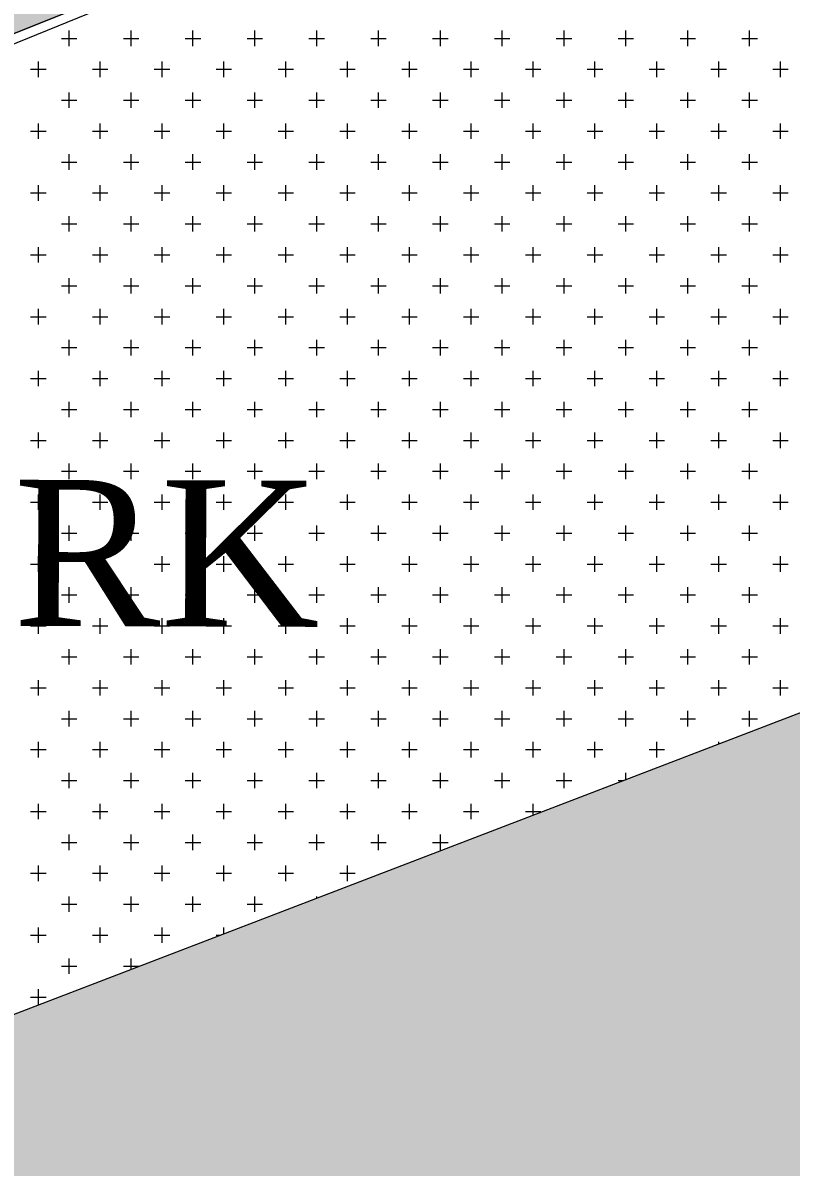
# Model space of a CAD drawing. Header units: metres. Extents: x 476631 to 477421, y 4483749 to 4484052.
# Drawn here: x 477227.11 to 477242.88, y 4483901.05 to 4483924.55 of the extents above; entities that cross this region are included whole.
import ezdxf

# ---------------------------------------------------------------- set-up
doc = ezdxf.new("R2010")
doc.units = ezdxf.units.M
for name, color, linetype, lineweight in [('PL_PARK', 97, 'Continuous', 0), ('serbest', 10, 'Continuous', 0), ('SM_SEMBOL', 18, 'Continuous', 0), ('TK_PARSEL', 1, 'Continuous', 0)]:
    doc.layers.add(name, color=color, linetype=linetype, lineweight=lineweight)
doc.styles.get("Standard").update_dxf_attribs({"font": 'TimesNewRoman.ttf'})

msp = doc.modelspace()

# ---------------------------------------------------------------- hatches: boundary and pattern name
at = {"layer": 'serbest'}
h = msp.add_hatch(color=4, dxfattribs=at)
h.dxf.hatch_style = 1
h.paths.add_polyline_path([(477233.732, 4483927.066), (477233.745, 4483927.125), (477236.6, 4483940.216), (477203.77, 4483934.526), (477178.031, 4483905.45), (477184.289, 4483895.215), (477205.274, 4483915.618)])
at = {"layer": 'serbest', "true_color": 0x636466}
h = msp.add_hatch(color=251, dxfattribs=at)
h.dxf.hatch_style = 1
h.paths.add_polyline_path([(477256.761, 4483902.936), (477254.463, 4483908.153), (477244.421, 4483910.901), (477218.091, 4483900.801), (477221.672, 4483891.465), (477239.114, 4483898.155), (477242.941, 4483898.49)])

# ---------------------------------------------------------------- linework, layer by layer
at = {"layer": 'PL_PARK', "color": 3}
for p, q in [((477205.274, 4483915.619), (477233.733, 4483927.067)), ((477244.421, 4483910.901), (477224.256, 4483903.167))]:
    msp.add_line(p, q, dxfattribs=at)
at = {"layer": 'PL_PARK', "color": 3, "linetype": 'Continuous'}
for p, q in [((477227.9, 4483924.23), (477228.217, 4483924.23)), ((477228.059, 4483924.071), (477228.059, 4483924.389)), ((477229.17, 4483924.23), (477229.487, 4483924.23)), ((477229.329, 4483924.071), (477229.329, 4483924.389)), ((477230.44, 4483924.23), (477230.757, 4483924.23)), ((477230.599, 4483924.071), (477230.599, 4483924.389)), ((477231.71, 4483924.23), (477232.027, 4483924.23)), ((477231.869, 4483924.071), (477231.869, 4483924.389)), ((477232.98, 4483924.23), (477233.297, 4483924.23)), ((477233.139, 4483924.071), (477233.139, 4483924.389)), ((477234.25, 4483924.23), (477234.567, 4483924.23)), ((477234.409, 4483924.071), (477234.409, 4483924.389)), ((477235.52, 4483924.23), (477235.837, 4483924.23)), ((477235.679, 4483924.071), (477235.679, 4483924.389)), ((477236.79, 4483924.23), (477237.107, 4483924.23)), ((477236.949, 4483924.071), (477236.949, 4483924.389)), ((477238.06, 4483924.23), (477238.377, 4483924.23)), ((477238.219, 4483924.071), (477238.219, 4483924.389)), ((477239.33, 4483924.23), (477239.648, 4483924.23)), ((477239.489, 4483924.071), (477239.489, 4483924.389)), ((477240.6, 4483924.23), (477240.917, 4483924.23)), ((477240.759, 4483924.071), (477240.759, 4483924.389)), ((477241.87, 4483924.23), (477242.188, 4483924.23)), ((477242.029, 4483924.071), (477242.029, 4483924.389)), ((477227.424, 4483923.436), (477227.424, 4483923.754)), ((477228.694, 4483923.436), (477228.694, 4483923.754)), ((477229.964, 4483923.436), (477229.964, 4483923.754)), ((477231.234, 4483923.436), (477231.234, 4483923.754)), ((477232.504, 4483923.436), (477232.504, 4483923.754)), ((477233.774, 4483923.436), (477233.774, 4483923.754)), ((477235.044, 4483923.436), (477235.044, 4483923.754)), ((477236.314, 4483923.436), (477236.314, 4483923.754)), ((477237.584, 4483923.436), (477237.584, 4483923.754)), ((477238.854, 4483923.436), (477238.854, 4483923.754)), ((477240.124, 4483923.436), (477240.124, 4483923.754)), ((477241.394, 4483923.436), (477241.394, 4483923.754)), ((477242.664, 4483923.436), (477242.664, 4483923.754)), ((477227.265, 4483923.595), (477227.582, 4483923.595)), ((477228.535, 4483923.595), (477228.852, 4483923.595)), ((477229.805, 4483923.595), (477230.122, 4483923.595)), ((477231.075, 4483923.595), (477231.392, 4483923.595)), ((477232.345, 4483923.595), (477232.662, 4483923.595)), ((477233.615, 4483923.595), (477233.932, 4483923.595)), ((477234.885, 4483923.595), (477235.202, 4483923.595)), ((477236.155, 4483923.595), (477236.472, 4483923.595)), ((477237.425, 4483923.595), (477237.742, 4483923.595)), ((477238.695, 4483923.595), (477239.012, 4483923.595)), ((477239.965, 4483923.595), (477240.282, 4483923.595)), ((477241.235, 4483923.595), (477241.552, 4483923.595)), ((477242.505, 4483923.595), (477242.822, 4483923.595)), ((477228.059, 4483922.801), (477228.059, 4483923.119)), ((477229.329, 4483922.801), (477229.329, 4483923.119)), ((477230.599, 4483922.801), (477230.599, 4483923.119)), ((477231.869, 4483922.801), (477231.869, 4483923.119)), ((477233.139, 4483922.801), (477233.139, 4483923.119)), ((477234.409, 4483922.801), (477234.409, 4483923.119)), ((477235.679, 4483922.801), (477235.679, 4483923.119)), ((477236.949, 4483922.801), (477236.949, 4483923.119)), ((477238.219, 4483922.801), (477238.219, 4483923.119)), ((477239.489, 4483922.801), (477239.489, 4483923.119)), ((477240.759, 4483922.801), (477240.759, 4483923.119)), ((477242.029, 4483922.801), (477242.029, 4483923.119)), ((477227.9, 4483922.96), (477228.217, 4483922.96)), ((477229.17, 4483922.96), (477229.487, 4483922.96)), ((477230.44, 4483922.96), (477230.757, 4483922.96)), ((477231.71, 4483922.96), (477232.027, 4483922.96)), ((477232.98, 4483922.96), (477233.297, 4483922.96)), ((477234.25, 4483922.96), (477234.567, 4483922.96)), ((477235.52, 4483922.96), (477235.837, 4483922.96)), ((477236.79, 4483922.96), (477237.107, 4483922.96)), ((477238.06, 4483922.96), (477238.377, 4483922.96)), ((477239.33, 4483922.96), (477239.648, 4483922.96)), ((477240.6, 4483922.96), (477240.917, 4483922.96)), ((477241.87, 4483922.96), (477242.188, 4483922.96)), ((477227.265, 4483922.325), (477227.582, 4483922.325)), ((477227.424, 4483922.166), (477227.424, 4483922.484)), ((477228.535, 4483922.325), (477228.852, 4483922.325)), ((477228.694, 4483922.166), (477228.694, 4483922.484)), ((477229.805, 4483922.325), (477230.122, 4483922.325)), ((477229.964, 4483922.166), (477229.964, 4483922.484)), ((477231.075, 4483922.325), (477231.392, 4483922.325)), ((477231.234, 4483922.166), (477231.234, 4483922.484)), ((477232.345, 4483922.325), (477232.662, 4483922.325)), ((477232.504, 4483922.166), (477232.504, 4483922.484)), ((477233.615, 4483922.325), (477233.932, 4483922.325)), ((477233.774, 4483922.166), (477233.774, 4483922.484)), ((477234.885, 4483922.325), (477235.202, 4483922.325)), ((477235.044, 4483922.166), (477235.044, 4483922.484)), ((477236.155, 4483922.325), (477236.472, 4483922.325)), ((477236.314, 4483922.166), (477236.314, 4483922.484)), ((477237.425, 4483922.325), (477237.742, 4483922.325)), ((477237.584, 4483922.166), (477237.584, 4483922.484)), ((477238.695, 4483922.325), (477239.012, 4483922.325)), ((477238.854, 4483922.166), (477238.854, 4483922.484)), ((477239.965, 4483922.325), (477240.282, 4483922.325)), ((477240.124, 4483922.166), (477240.124, 4483922.484)), ((477241.235, 4483922.325), (477241.552, 4483922.325)), ((477241.394, 4483922.166), (477241.394, 4483922.484)), ((477242.505, 4483922.325), (477242.822, 4483922.325)), ((477242.664, 4483922.166), (477242.664, 4483922.484)), ((477228.059, 4483921.531), (477228.059, 4483921.849)), ((477229.329, 4483921.531), (477229.329, 4483921.849)), ((477230.599, 4483921.531), (477230.599, 4483921.849)), ((477231.869, 4483921.531), (477231.869, 4483921.849)), ((477233.139, 4483921.531), (477233.139, 4483921.849)), ((477234.409, 4483921.531), (477234.409, 4483921.849)), ((477235.679, 4483921.531), (477235.679, 4483921.849)), ((477236.949, 4483921.531), (477236.949, 4483921.849)), ((477238.219, 4483921.531), (477238.219, 4483921.849)), ((477239.489, 4483921.531), (477239.489, 4483921.849)), ((477240.759, 4483921.531), (477240.759, 4483921.849)), ((477242.029, 4483921.531), (477242.029, 4483921.849)), ((477227.9, 4483921.69), (477228.217, 4483921.69)), ((477229.17, 4483921.69), (477229.487, 4483921.69)), ((477230.44, 4483921.69), (477230.757, 4483921.69)), ((477231.71, 4483921.69), (477232.027, 4483921.69)), ((477232.98, 4483921.69), (477233.297, 4483921.69)), ((477234.25, 4483921.69), (477234.567, 4483921.69)), ((477235.52, 4483921.69), (477235.837, 4483921.69)), ((477236.79, 4483921.69), (477237.107, 4483921.69)), ((477238.06, 4483921.69), (477238.377, 4483921.69)), ((477239.33, 4483921.69), (477239.648, 4483921.69)), ((477240.6, 4483921.69), (477240.917, 4483921.69)), ((477241.87, 4483921.69), (477242.188, 4483921.69)), ((477227.424, 4483920.896), (477227.424, 4483921.214)), ((477228.694, 4483920.896), (477228.694, 4483921.214)), ((477229.964, 4483920.896), (477229.964, 4483921.214)), ((477231.234, 4483920.896), (477231.234, 4483921.214)), ((477232.504, 4483920.896), (477232.504, 4483921.214)), ((477233.774, 4483920.896), (477233.774, 4483921.214)), ((477235.044, 4483920.896), (477235.044, 4483921.214)), ((477236.314, 4483920.896), (477236.314, 4483921.214)), ((477237.584, 4483920.896), (477237.584, 4483921.214)), ((477238.854, 4483920.896), (477238.854, 4483921.214)), ((477240.124, 4483920.896), (477240.124, 4483921.214)), ((477241.394, 4483920.896), (477241.394, 4483921.214)), ((477242.664, 4483920.896), (477242.664, 4483921.214)), ((477227.265, 4483921.055), (477227.582, 4483921.055)), ((477228.535, 4483921.055), (477228.852, 4483921.055)), ((477229.805, 4483921.055), (477230.122, 4483921.055)), ((477231.075, 4483921.055), (477231.392, 4483921.055)), ((477232.345, 4483921.055), (477232.662, 4483921.055)), ((477233.615, 4483921.055), (477233.932, 4483921.055)), ((477234.885, 4483921.055), (477235.202, 4483921.055)), ((477236.155, 4483921.055), (477236.472, 4483921.055)), ((477237.425, 4483921.055), (477237.742, 4483921.055)), ((477238.695, 4483921.055), (477239.012, 4483921.055)), ((477239.965, 4483921.055), (477240.282, 4483921.055)), ((477241.235, 4483921.055), (477241.552, 4483921.055)), ((477242.505, 4483921.055), (477242.822, 4483921.055)), ((477228.059, 4483920.261), (477228.059, 4483920.579)), ((477229.329, 4483920.261), (477229.329, 4483920.579)), ((477230.599, 4483920.261), (477230.599, 4483920.579)), ((477231.869, 4483920.261), (477231.869, 4483920.579)), ((477233.139, 4483920.261), (477233.139, 4483920.579)), ((477234.409, 4483920.261), (477234.409, 4483920.579)), ((477235.679, 4483920.261), (477235.679, 4483920.579)), ((477236.949, 4483920.261), (477236.949, 4483920.579)), ((477238.219, 4483920.261), (477238.219, 4483920.579)), ((477239.489, 4483920.261), (477239.489, 4483920.579)), ((477240.759, 4483920.261), (477240.759, 4483920.579)), ((477242.029, 4483920.261), (477242.029, 4483920.579)), ((477227.9, 4483920.42), (477228.217, 4483920.42)), ((477229.17, 4483920.42), (477229.487, 4483920.42)), ((477230.44, 4483920.42), (477230.757, 4483920.42)), ((477231.71, 4483920.42), (477232.027, 4483920.42)), ((477232.98, 4483920.42), (477233.297, 4483920.42)), ((477234.25, 4483920.42), (477234.567, 4483920.42)), ((477235.52, 4483920.42), (477235.837, 4483920.42)), ((477236.79, 4483920.42), (477237.107, 4483920.42)), ((477238.06, 4483920.42), (477238.377, 4483920.42)), ((477239.33, 4483920.42), (477239.648, 4483920.42)), ((477240.6, 4483920.42), (477240.917, 4483920.42)), ((477241.87, 4483920.42), (477242.188, 4483920.42)), ((477227.265, 4483919.785), (477227.582, 4483919.785)), ((477227.424, 4483919.626), (477227.424, 4483919.944)), ((477228.535, 4483919.785), (477228.852, 4483919.785)), ((477228.694, 4483919.626), (477228.694, 4483919.944)), ((477229.805, 4483919.785), (477230.122, 4483919.785)), ((477229.964, 4483919.626), (477229.964, 4483919.944)), ((477231.075, 4483919.785), (477231.392, 4483919.785)), ((477231.234, 4483919.626), (477231.234, 4483919.944)), ((477232.345, 4483919.785), (477232.662, 4483919.785)), ((477232.504, 4483919.626), (477232.504, 4483919.944)), ((477233.615, 4483919.785), (477233.932, 4483919.785)), ((477233.774, 4483919.626), (477233.774, 4483919.944)), ((477234.885, 4483919.785), (477235.202, 4483919.785)), ((477235.044, 4483919.626), (477235.044, 4483919.944)), ((477236.155, 4483919.785), (477236.472, 4483919.785)), ((477236.314, 4483919.626), (477236.314, 4483919.944)), ((477237.425, 4483919.785), (477237.742, 4483919.785)), ((477237.584, 4483919.626), (477237.584, 4483919.944)), ((477238.695, 4483919.785), (477239.012, 4483919.785)), ((477238.854, 4483919.626), (477238.854, 4483919.944)), ((477239.965, 4483919.785), (477240.282, 4483919.785)), ((477240.124, 4483919.626), (477240.124, 4483919.944)), ((477241.235, 4483919.785), (477241.552, 4483919.785)), ((477241.394, 4483919.626), (477241.394, 4483919.944)), ((477242.505, 4483919.785), (477242.822, 4483919.785)), ((477242.664, 4483919.626), (477242.664, 4483919.944)), ((477228.059, 4483918.991), (477228.059, 4483919.309)), ((477229.329, 4483918.991), (477229.329, 4483919.309)), ((477230.599, 4483918.991), (477230.599, 4483919.309)), ((477231.869, 4483918.991), (477231.869, 4483919.309)), ((477233.139, 4483918.991), (477233.139, 4483919.309)), ((477234.409, 4483918.991), (477234.409, 4483919.309)), ((477235.679, 4483918.991), (477235.679, 4483919.309)), ((477236.949, 4483918.991), (477236.949, 4483919.309)), ((477238.219, 4483918.991), (477238.219, 4483919.309)), ((477239.489, 4483918.991), (477239.489, 4483919.309)), ((477240.759, 4483918.991), (477240.759, 4483919.309)), ((477242.029, 4483918.991), (477242.029, 4483919.309)), ((477227.9, 4483919.15), (477228.217, 4483919.15)), ((477229.17, 4483919.15), (477229.487, 4483919.15)), ((477230.44, 4483919.15), (477230.757, 4483919.15)), ((477231.71, 4483919.15), (477232.027, 4483919.15)), ((477232.98, 4483919.15), (477233.297, 4483919.15)), ((477234.25, 4483919.15), (477234.567, 4483919.15)), ((477235.52, 4483919.15), (477235.837, 4483919.15)), ((477236.79, 4483919.15), (477237.107, 4483919.15)), ((477238.06, 4483919.15), (477238.377, 4483919.15)), ((477239.33, 4483919.15), (477239.648, 4483919.15)), ((477240.6, 4483919.15), (477240.917, 4483919.15)), ((477241.87, 4483919.15), (477242.188, 4483919.15)), ((477227.424, 4483918.356), (477227.424, 4483918.674)), ((477228.694, 4483918.356), (477228.694, 4483918.674)), ((477229.964, 4483918.356), (477229.964, 4483918.674)), ((477231.234, 4483918.356), (477231.234, 4483918.674)), ((477232.504, 4483918.356), (477232.504, 4483918.674)), ((477233.774, 4483918.356), (477233.774, 4483918.674)), ((477235.044, 4483918.356), (477235.044, 4483918.674)), ((477236.314, 4483918.356), (477236.314, 4483918.674)), ((477237.584, 4483918.356), (477237.584, 4483918.674)), ((477238.854, 4483918.356), (477238.854, 4483918.674)), ((477240.124, 4483918.356), (477240.124, 4483918.674)), ((477241.394, 4483918.356), (477241.394, 4483918.674)), ((477242.664, 4483918.356), (477242.664, 4483918.674)), ((477227.265, 4483918.515), (477227.582, 4483918.515)), ((477228.535, 4483918.515), (477228.852, 4483918.515)), ((477229.805, 4483918.515), (477230.122, 4483918.515)), ((477231.075, 4483918.515), (477231.392, 4483918.515)), ((477232.345, 4483918.515), (477232.662, 4483918.515)), ((477233.615, 4483918.515), (477233.932, 4483918.515)), ((477234.885, 4483918.515), (477235.202, 4483918.515)), ((477236.155, 4483918.515), (477236.472, 4483918.515)), ((477237.425, 4483918.515), (477237.742, 4483918.515)), ((477238.695, 4483918.515), (477239.012, 4483918.515)), ((477239.965, 4483918.515), (477240.282, 4483918.515)), ((477241.235, 4483918.515), (477241.552, 4483918.515)), ((477242.505, 4483918.515), (477242.822, 4483918.515)), ((477227.9, 4483917.88), (477228.217, 4483917.88)), ((477228.059, 4483917.721), (477228.059, 4483918.039)), ((477229.17, 4483917.88), (477229.487, 4483917.88)), ((477229.329, 4483917.721), (477229.329, 4483918.039)), ((477230.44, 4483917.88), (477230.757, 4483917.88)), ((477230.599, 4483917.721), (477230.599, 4483918.039)), ((477231.71, 4483917.88), (477232.027, 4483917.88)), ((477231.869, 4483917.721), (477231.869, 4483918.039)), ((477232.98, 4483917.88), (477233.297, 4483917.88)), ((477233.139, 4483917.721), (477233.139, 4483918.039)), ((477234.25, 4483917.88), (477234.567, 4483917.88)), ((477234.409, 4483917.721), (477234.409, 4483918.039)), ((477235.52, 4483917.88), (477235.837, 4483917.88)), ((477235.679, 4483917.721), (477235.679, 4483918.039)), ((477236.79, 4483917.88), (477237.107, 4483917.88)), ((477236.949, 4483917.721), (477236.949, 4483918.039)), ((477238.06, 4483917.88), (477238.377, 4483917.88)), ((477238.219, 4483917.721), (477238.219, 4483918.039)), ((477239.33, 4483917.88), (477239.648, 4483917.88)), ((477239.489, 4483917.721), (477239.489, 4483918.039)), ((477240.6, 4483917.88), (477240.917, 4483917.88)), ((477240.759, 4483917.721), (477240.759, 4483918.039)), ((477241.87, 4483917.88), (477242.188, 4483917.88)), ((477242.029, 4483917.721), (477242.029, 4483918.039)), ((477227.424, 4483917.086), (477227.424, 4483917.404)), ((477228.694, 4483917.086), (477228.694, 4483917.404)), ((477229.964, 4483917.086), (477229.964, 4483917.404)), ((477231.234, 4483917.086), (477231.234, 4483917.404)), ((477232.504, 4483917.086), (477232.504, 4483917.404)), ((477233.774, 4483917.086), (477233.774, 4483917.404)), ((477235.044, 4483917.086), (477235.044, 4483917.404)), ((477236.314, 4483917.086), (477236.314, 4483917.404)), ((477237.584, 4483917.086), (477237.584, 4483917.404)), ((477238.854, 4483917.086), (477238.854, 4483917.404)), ((477240.124, 4483917.086), (477240.124, 4483917.404)), ((477241.394, 4483917.086), (477241.394, 4483917.404)), ((477242.664, 4483917.086), (477242.664, 4483917.404)), ((477227.265, 4483917.245), (477227.582, 4483917.245)), ((477228.535, 4483917.245), (477228.852, 4483917.245)), ((477229.805, 4483917.245), (477230.122, 4483917.245)), ((477231.075, 4483917.245), (477231.392, 4483917.245)), ((477232.345, 4483917.245), (477232.662, 4483917.245)), ((477233.615, 4483917.245), (477233.932, 4483917.245)), ((477234.885, 4483917.245), (477235.202, 4483917.245)), ((477236.155, 4483917.245), (477236.472, 4483917.245)), ((477237.425, 4483917.245), (477237.742, 4483917.245)), ((477238.695, 4483917.245), (477239.012, 4483917.245)), ((477239.965, 4483917.245), (477240.282, 4483917.245)), ((477241.235, 4483917.245), (477241.552, 4483917.245)), ((477242.505, 4483917.245), (477242.822, 4483917.245)), ((477228.059, 4483916.451), (477228.059, 4483916.769)), ((477229.329, 4483916.451), (477229.329, 4483916.769)), ((477230.599, 4483916.451), (477230.599, 4483916.769)), ((477231.869, 4483916.451), (477231.869, 4483916.769)), ((477233.139, 4483916.451), (477233.139, 4483916.769)), ((477234.409, 4483916.451), (477234.409, 4483916.769)), ((477235.679, 4483916.451), (477235.679, 4483916.769)), ((477236.949, 4483916.451), (477236.949, 4483916.769)), ((477238.219, 4483916.451), (477238.219, 4483916.769)), ((477239.489, 4483916.451), (477239.489, 4483916.769)), ((477240.759, 4483916.451), (477240.759, 4483916.769)), ((477242.029, 4483916.451), (477242.029, 4483916.769)), ((477227.9, 4483916.61), (477228.217, 4483916.61)), ((477229.17, 4483916.61), (477229.487, 4483916.61)), ((477230.44, 4483916.61), (477230.757, 4483916.61)), ((477231.71, 4483916.61), (477232.027, 4483916.61)), ((477232.98, 4483916.61), (477233.297, 4483916.61)), ((477234.25, 4483916.61), (477234.567, 4483916.61)), ((477235.52, 4483916.61), (477235.837, 4483916.61)), ((477236.79, 4483916.61), (477237.107, 4483916.61)), ((477238.06, 4483916.61), (477238.377, 4483916.61)), ((477239.33, 4483916.61), (477239.648, 4483916.61)), ((477240.6, 4483916.61), (477240.917, 4483916.61)), ((477241.87, 4483916.61), (477242.188, 4483916.61)), ((477227.265, 4483915.975), (477227.582, 4483915.975)), ((477227.424, 4483915.816), (477227.424, 4483916.134)), ((477228.535, 4483915.975), (477228.852, 4483915.975)), ((477228.694, 4483915.816), (477228.694, 4483916.134)), ((477229.805, 4483915.975), (477230.122, 4483915.975)), ((477229.964, 4483915.816), (477229.964, 4483916.134)), ((477231.075, 4483915.975), (477231.392, 4483915.975)), ((477231.234, 4483915.816), (477231.234, 4483916.134)), ((477232.345, 4483915.975), (477232.662, 4483915.975)), ((477232.504, 4483915.816), (477232.504, 4483916.134)), ((477233.615, 4483915.975), (477233.932, 4483915.975)), ((477233.774, 4483915.816), (477233.774, 4483916.134)), ((477234.885, 4483915.975), (477235.202, 4483915.975)), ((477235.044, 4483915.816), (477235.044, 4483916.134)), ((477236.155, 4483915.975), (477236.472, 4483915.975)), ((477236.314, 4483915.816), (477236.314, 4483916.134)), ((477237.425, 4483915.975), (477237.742, 4483915.975)), ((477237.584, 4483915.816), (477237.584, 4483916.134)), ((477238.695, 4483915.975), (477239.012, 4483915.975)), ((477238.854, 4483915.816), (477238.854, 4483916.134)), ((477239.965, 4483915.975), (477240.282, 4483915.975)), ((477240.124, 4483915.816), (477240.124, 4483916.134)), ((477241.235, 4483915.975), (477241.552, 4483915.975)), ((477241.394, 4483915.816), (477241.394, 4483916.134)), ((477242.505, 4483915.975), (477242.822, 4483915.975)), ((477242.664, 4483915.816), (477242.664, 4483916.134)), ((477228.059, 4483915.181), (477228.059, 4483915.499)), ((477229.329, 4483915.181), (477229.329, 4483915.499)), ((477230.599, 4483915.181), (477230.599, 4483915.499)), ((477231.869, 4483915.181), (477231.869, 4483915.499)), ((477233.139, 4483915.181), (477233.139, 4483915.499)), ((477234.409, 4483915.181), (477234.409, 4483915.499)), ((477235.679, 4483915.181), (477235.679, 4483915.499)), ((477236.949, 4483915.181), (477236.949, 4483915.499)), ((477238.219, 4483915.181), (477238.219, 4483915.499)), ((477239.489, 4483915.181), (477239.489, 4483915.499)), ((477240.759, 4483915.181), (477240.759, 4483915.499)), ((477242.029, 4483915.181), (477242.029, 4483915.499)), ((477227.9, 4483915.34), (477228.217, 4483915.34)), ((477229.17, 4483915.34), (477229.487, 4483915.34)), ((477230.44, 4483915.34), (477230.757, 4483915.34)), ((477231.71, 4483915.34), (477232.027, 4483915.34)), ((477232.98, 4483915.34), (477233.297, 4483915.34)), ((477234.25, 4483915.34), (477234.567, 4483915.34)), ((477235.52, 4483915.34), (477235.837, 4483915.34)), ((477236.79, 4483915.34), (477237.107, 4483915.34)), ((477238.06, 4483915.34), (477238.377, 4483915.34)), ((477239.33, 4483915.34), (477239.648, 4483915.34)), ((477240.6, 4483915.34), (477240.917, 4483915.34)), ((477241.87, 4483915.34), (477242.188, 4483915.34)), ((477227.424, 4483914.546), (477227.424, 4483914.864)), ((477228.694, 4483914.546), (477228.694, 4483914.864)), ((477229.964, 4483914.546), (477229.964, 4483914.864)), ((477231.234, 4483914.546), (477231.234, 4483914.864)), ((477232.504, 4483914.546), (477232.504, 4483914.864)), ((477233.774, 4483914.546), (477233.774, 4483914.864)), ((477235.044, 4483914.546), (477235.044, 4483914.864)), ((477236.314, 4483914.546), (477236.314, 4483914.864)), ((477237.584, 4483914.546), (477237.584, 4483914.864)), ((477238.854, 4483914.546), (477238.854, 4483914.864)), ((477240.124, 4483914.546), (477240.124, 4483914.864)), ((477241.394, 4483914.546), (477241.394, 4483914.864)), ((477242.664, 4483914.546), (477242.664, 4483914.864)), ((477227.265, 4483914.705), (477227.582, 4483914.705)), ((477228.535, 4483914.705), (477228.852, 4483914.705)), ((477229.805, 4483914.705), (477230.122, 4483914.705)), ((477231.075, 4483914.705), (477231.392, 4483914.705)), ((477232.345, 4483914.705), (477232.662, 4483914.705)), ((477233.615, 4483914.705), (477233.932, 4483914.705)), ((477234.885, 4483914.705), (477235.202, 4483914.705)), ((477236.155, 4483914.705), (477236.472, 4483914.705)), ((477237.425, 4483914.705), (477237.742, 4483914.705)), ((477238.695, 4483914.705), (477239.012, 4483914.705)), ((477239.965, 4483914.705), (477240.282, 4483914.705)), ((477241.235, 4483914.705), (477241.552, 4483914.705)), ((477242.505, 4483914.705), (477242.822, 4483914.705)), ((477228.059, 4483913.911), (477228.059, 4483914.229)), ((477229.329, 4483913.911), (477229.329, 4483914.229)), ((477230.599, 4483913.911), (477230.599, 4483914.229)), ((477231.869, 4483913.911), (477231.869, 4483914.229)), ((477233.139, 4483913.911), (477233.139, 4483914.229)), ((477234.409, 4483913.911), (477234.409, 4483914.229)), ((477235.679, 4483913.911), (477235.679, 4483914.229)), ((477236.949, 4483913.911), (477236.949, 4483914.229)), ((477238.219, 4483913.911), (477238.219, 4483914.229)), ((477239.489, 4483913.911), (477239.489, 4483914.229)), ((477240.759, 4483913.911), (477240.759, 4483914.229)), ((477242.029, 4483913.911), (477242.029, 4483914.229)), ((477227.9, 4483914.07), (477228.217, 4483914.07)), ((477229.17, 4483914.07), (477229.487, 4483914.07)), ((477230.44, 4483914.07), (477230.757, 4483914.07)), ((477231.71, 4483914.07), (477232.027, 4483914.07)), ((477232.98, 4483914.07), (477233.297, 4483914.07)), ((477234.25, 4483914.07), (477234.567, 4483914.07)), ((477235.52, 4483914.07), (477235.837, 4483914.07)), ((477236.79, 4483914.07), (477237.107, 4483914.07)), ((477238.06, 4483914.07), (477238.377, 4483914.07)), ((477239.33, 4483914.07), (477239.648, 4483914.07)), ((477240.6, 4483914.07), (477240.917, 4483914.07)), ((477241.87, 4483914.07), (477242.188, 4483914.07)), ((477227.265, 4483913.435), (477227.582, 4483913.435)), ((477227.424, 4483913.276), (477227.424, 4483913.594)), ((477228.535, 4483913.435), (477228.852, 4483913.435)), ((477228.694, 4483913.276), (477228.694, 4483913.594)), ((477229.805, 4483913.435), (477230.122, 4483913.435)), ((477229.964, 4483913.276), (477229.964, 4483913.594)), ((477231.075, 4483913.435), (477231.392, 4483913.435)), ((477231.234, 4483913.276), (477231.234, 4483913.594)), ((477232.345, 4483913.435), (477232.662, 4483913.435)), ((477232.504, 4483913.276), (477232.504, 4483913.594)), ((477233.615, 4483913.435), (477233.932, 4483913.435)), ((477233.774, 4483913.276), (477233.774, 4483913.594)), ((477234.885, 4483913.435), (477235.202, 4483913.435)), ((477235.044, 4483913.276), (477235.044, 4483913.594)), ((477236.155, 4483913.435), (477236.472, 4483913.435)), ((477236.314, 4483913.276), (477236.314, 4483913.594)), ((477237.425, 4483913.435), (477237.742, 4483913.435)), ((477237.584, 4483913.276), (477237.584, 4483913.594)), ((477238.695, 4483913.435), (477239.012, 4483913.435)), ((477238.854, 4483913.276), (477238.854, 4483913.594)), ((477239.965, 4483913.435), (477240.282, 4483913.435)), ((477240.124, 4483913.276), (477240.124, 4483913.594)), ((477241.235, 4483913.435), (477241.552, 4483913.435)), ((477241.394, 4483913.276), (477241.394, 4483913.594)), ((477242.505, 4483913.435), (477242.822, 4483913.435)), ((477242.664, 4483913.276), (477242.664, 4483913.594)), ((477228.059, 4483912.641), (477228.059, 4483912.959)), ((477229.329, 4483912.641), (477229.329, 4483912.959)), ((477230.599, 4483912.641), (477230.599, 4483912.959)), ((477231.869, 4483912.641), (477231.869, 4483912.959)), ((477233.139, 4483912.641), (477233.139, 4483912.959)), ((477234.409, 4483912.641), (477234.409, 4483912.959)), ((477235.679, 4483912.641), (477235.679, 4483912.959)), ((477236.949, 4483912.641), (477236.949, 4483912.959)), ((477238.219, 4483912.641), (477238.219, 4483912.959)), ((477239.489, 4483912.641), (477239.489, 4483912.959)), ((477240.759, 4483912.641), (477240.759, 4483912.959)), ((477242.029, 4483912.641), (477242.029, 4483912.959)), ((477227.9, 4483912.8), (477228.217, 4483912.8)), ((477229.17, 4483912.8), (477229.487, 4483912.8)), ((477230.44, 4483912.8), (477230.757, 4483912.8)), ((477231.71, 4483912.8), (477232.027, 4483912.8)), ((477232.98, 4483912.8), (477233.297, 4483912.8)), ((477234.25, 4483912.8), (477234.567, 4483912.8)), ((477235.52, 4483912.8), (477235.837, 4483912.8)), ((477236.79, 4483912.8), (477237.107, 4483912.8)), ((477238.06, 4483912.8), (477238.377, 4483912.8)), ((477239.33, 4483912.8), (477239.648, 4483912.8)), ((477240.6, 4483912.8), (477240.917, 4483912.8)), ((477241.87, 4483912.8), (477242.188, 4483912.8)), ((477227.424, 4483912.006), (477227.424, 4483912.324)), ((477228.694, 4483912.006), (477228.694, 4483912.324)), ((477229.964, 4483912.006), (477229.964, 4483912.324)), ((477231.234, 4483912.006), (477231.234, 4483912.324)), ((477232.504, 4483912.006), (477232.504, 4483912.324)), ((477233.774, 4483912.006), (477233.774, 4483912.324)), ((477235.044, 4483912.006), (477235.044, 4483912.324)), ((477236.314, 4483912.006), (477236.314, 4483912.324)), ((477237.584, 4483912.006), (477237.584, 4483912.324)), ((477238.854, 4483912.006), (477238.854, 4483912.324)), ((477240.124, 4483912.006), (477240.124, 4483912.324)), ((477241.394, 4483912.006), (477241.394, 4483912.324)), ((477242.664, 4483912.006), (477242.664, 4483912.324)), ((477227.265, 4483912.165), (477227.582, 4483912.165)), ((477228.535, 4483912.165), (477228.852, 4483912.165)), ((477229.805, 4483912.165), (477230.122, 4483912.165)), ((477231.075, 4483912.165), (477231.392, 4483912.165)), ((477232.345, 4483912.165), (477232.662, 4483912.165)), ((477233.615, 4483912.165), (477233.932, 4483912.165)), ((477234.885, 4483912.165), (477235.202, 4483912.165)), ((477236.155, 4483912.165), (477236.472, 4483912.165)), ((477237.425, 4483912.165), (477237.742, 4483912.165)), ((477238.695, 4483912.165), (477239.012, 4483912.165)), ((477239.965, 4483912.165), (477240.282, 4483912.165)), ((477241.235, 4483912.165), (477241.552, 4483912.165)), ((477242.505, 4483912.165), (477242.822, 4483912.165)), ((477227.9, 4483911.53), (477228.217, 4483911.53)), ((477228.059, 4483911.371), (477228.059, 4483911.689)), ((477229.17, 4483911.53), (477229.487, 4483911.53)), ((477229.329, 4483911.371), (477229.329, 4483911.689)), ((477230.44, 4483911.53), (477230.757, 4483911.53)), ((477230.599, 4483911.371), (477230.599, 4483911.689)), ((477231.71, 4483911.53), (477232.027, 4483911.53)), ((477231.869, 4483911.371), (477231.869, 4483911.689)), ((477232.98, 4483911.53), (477233.297, 4483911.53)), ((477233.139, 4483911.371), (477233.139, 4483911.689)), ((477234.25, 4483911.53), (477234.567, 4483911.53)), ((477234.409, 4483911.371), (477234.409, 4483911.689)), ((477235.52, 4483911.53), (477235.837, 4483911.53)), ((477235.679, 4483911.371), (477235.679, 4483911.689)), ((477236.79, 4483911.53), (477237.107, 4483911.53)), ((477236.949, 4483911.371), (477236.949, 4483911.689)), ((477238.06, 4483911.53), (477238.377, 4483911.53)), ((477238.219, 4483911.371), (477238.219, 4483911.689)), ((477239.33, 4483911.53), (477239.648, 4483911.53)), ((477239.489, 4483911.371), (477239.489, 4483911.689)), ((477240.6, 4483911.53), (477240.917, 4483911.53)), ((477240.759, 4483911.371), (477240.759, 4483911.689)), ((477241.87, 4483911.53), (477242.188, 4483911.53)), ((477242.029, 4483911.371), (477242.029, 4483911.689)), ((477227.424, 4483910.736), (477227.424, 4483911.054)), ((477228.694, 4483910.736), (477228.694, 4483911.054)), ((477229.964, 4483910.736), (477229.964, 4483911.054)), ((477231.234, 4483910.736), (477231.234, 4483911.054)), ((477232.504, 4483910.736), (477232.504, 4483911.054)), ((477233.774, 4483910.736), (477233.774, 4483911.054)), ((477235.044, 4483910.736), (477235.044, 4483911.054)), ((477236.314, 4483910.736), (477236.314, 4483911.054)), ((477237.584, 4483910.736), (477237.584, 4483911.054)), ((477238.854, 4483910.736), (477238.854, 4483911.054)), ((477240.124, 4483910.736), (477240.124, 4483911.054)), ((477241.394, 4483910.736), (477241.394, 4483911.054)), ((477242.664, 4483910.736), (477242.664, 4483911.054)), ((477227.265, 4483910.895), (477227.582, 4483910.895)), ((477228.535, 4483910.895), (477228.852, 4483910.895)), ((477229.805, 4483910.895), (477230.122, 4483910.895)), ((477231.075, 4483910.895), (477231.392, 4483910.895)), ((477232.345, 4483910.895), (477232.662, 4483910.895)), ((477233.615, 4483910.895), (477233.932, 4483910.895)), ((477234.885, 4483910.895), (477235.202, 4483910.895)), ((477236.155, 4483910.895), (477236.472, 4483910.895)), ((477237.425, 4483910.895), (477237.742, 4483910.895)), ((477238.695, 4483910.895), (477239.012, 4483910.895)), ((477239.965, 4483910.895), (477240.282, 4483910.895)), ((477241.235, 4483910.895), (477241.552, 4483910.895)), ((477242.505, 4483910.895), (477242.822, 4483910.895)), ((477228.059, 4483910.101), (477228.059, 4483910.419)), ((477229.329, 4483910.101), (477229.329, 4483910.419)), ((477230.599, 4483910.101), (477230.599, 4483910.419)), ((477231.869, 4483910.101), (477231.869, 4483910.419)), ((477233.139, 4483910.101), (477233.139, 4483910.419)), ((477234.409, 4483910.101), (477234.409, 4483910.419)), ((477235.679, 4483910.101), (477235.679, 4483910.419)), ((477236.949, 4483910.101), (477236.949, 4483910.419)), ((477238.219, 4483910.101), (477238.219, 4483910.419)), ((477239.489, 4483910.101), (477239.489, 4483910.419)), ((477240.759, 4483910.101), (477240.759, 4483910.419)), ((477242.029, 4483910.101), (477242.029, 4483910.419)), ((477227.9, 4483910.26), (477228.217, 4483910.26)), ((477229.17, 4483910.26), (477229.487, 4483910.26)), ((477230.44, 4483910.26), (477230.757, 4483910.26)), ((477231.71, 4483910.26), (477232.027, 4483910.26)), ((477232.98, 4483910.26), (477233.297, 4483910.26)), ((477234.25, 4483910.26), (477234.567, 4483910.26)), ((477235.52, 4483910.26), (477235.837, 4483910.26)), ((477236.79, 4483910.26), (477237.107, 4483910.26)), ((477238.06, 4483910.26), (477238.377, 4483910.26)), ((477239.33, 4483910.26), (477239.648, 4483910.26)), ((477240.6, 4483910.26), (477240.917, 4483910.26)), ((477241.87, 4483910.26), (477242.188, 4483910.26)), ((477227.265, 4483909.625), (477227.582, 4483909.625)), ((477227.424, 4483909.466), (477227.424, 4483909.784)), ((477228.535, 4483909.625), (477228.852, 4483909.625)), ((477228.694, 4483909.466), (477228.694, 4483909.784)), ((477229.805, 4483909.625), (477230.122, 4483909.625)), ((477229.964, 4483909.466), (477229.964, 4483909.784)), ((477231.075, 4483909.625), (477231.392, 4483909.625)), ((477231.234, 4483909.466), (477231.234, 4483909.784)), ((477232.345, 4483909.625), (477232.662, 4483909.625)), ((477232.504, 4483909.466), (477232.504, 4483909.784)), ((477233.615, 4483909.625), (477233.932, 4483909.625)), ((477233.774, 4483909.466), (477233.774, 4483909.784)), ((477234.885, 4483909.625), (477235.202, 4483909.625)), ((477235.044, 4483909.466), (477235.044, 4483909.784)), ((477236.155, 4483909.625), (477236.472, 4483909.625)), ((477236.314, 4483909.466), (477236.314, 4483909.784)), ((477237.425, 4483909.625), (477237.742, 4483909.625)), ((477237.584, 4483909.466), (477237.584, 4483909.784)), ((477238.695, 4483909.625), (477239.012, 4483909.625)), ((477238.854, 4483909.466), (477238.854, 4483909.784)), ((477239.965, 4483909.625), (477240.282, 4483909.625)), ((477240.124, 4483909.466), (477240.124, 4483909.784)), ((477241.394, 4483909.74), (477241.394, 4483909.784)), ((477228.059, 4483908.831), (477228.059, 4483909.149)), ((477229.329, 4483908.831), (477229.329, 4483909.149)), ((477230.599, 4483908.831), (477230.599, 4483909.149)), ((477231.869, 4483908.831), (477231.869, 4483909.149)), ((477233.139, 4483908.831), (477233.139, 4483909.149)), ((477234.409, 4483908.831), (477234.409, 4483909.149)), ((477235.679, 4483908.831), (477235.679, 4483909.149)), ((477236.949, 4483908.831), (477236.949, 4483909.149)), ((477238.219, 4483908.831), (477238.219, 4483909.149)), ((477239.489, 4483909.009), (477239.489, 4483909.149)), ((477227.9, 4483908.99), (477228.217, 4483908.99)), ((477229.17, 4483908.99), (477229.487, 4483908.99)), ((477230.44, 4483908.99), (477230.757, 4483908.99)), ((477231.71, 4483908.99), (477232.027, 4483908.99)), ((477232.98, 4483908.99), (477233.297, 4483908.99)), ((477234.25, 4483908.99), (477234.567, 4483908.99)), ((477235.52, 4483908.99), (477235.837, 4483908.99)), ((477236.79, 4483908.99), (477237.107, 4483908.99)), ((477238.06, 4483908.99), (477238.377, 4483908.99)), ((477239.33, 4483908.99), (477239.438, 4483908.99)), ((477227.424, 4483908.196), (477227.424, 4483908.514)), ((477228.694, 4483908.196), (477228.694, 4483908.514)), ((477229.964, 4483908.196), (477229.964, 4483908.514)), ((477231.234, 4483908.196), (477231.234, 4483908.514)), ((477232.504, 4483908.196), (477232.504, 4483908.514)), ((477233.774, 4483908.196), (477233.774, 4483908.514)), ((477235.044, 4483908.196), (477235.044, 4483908.514)), ((477236.314, 4483908.196), (477236.314, 4483908.514)), ((477237.584, 4483908.279), (477237.584, 4483908.514)), ((477227.265, 4483908.355), (477227.582, 4483908.355)), ((477228.535, 4483908.355), (477228.852, 4483908.355)), ((477229.805, 4483908.355), (477230.122, 4483908.355)), ((477231.075, 4483908.355), (477231.392, 4483908.355)), ((477232.345, 4483908.355), (477232.662, 4483908.355)), ((477233.615, 4483908.355), (477233.932, 4483908.355)), ((477234.885, 4483908.355), (477235.202, 4483908.355)), ((477236.155, 4483908.355), (477236.472, 4483908.355)), ((477237.425, 4483908.355), (477237.742, 4483908.355)), ((477228.059, 4483907.561), (477228.059, 4483907.879)), ((477229.329, 4483907.561), (477229.329, 4483907.879)), ((477230.599, 4483907.561), (477230.599, 4483907.879)), ((477231.869, 4483907.561), (477231.869, 4483907.879)), ((477233.139, 4483907.561), (477233.139, 4483907.879)), ((477234.409, 4483907.561), (477234.409, 4483907.879)), ((477235.679, 4483907.561), (477235.679, 4483907.879)), ((477227.9, 4483907.72), (477228.217, 4483907.72)), ((477229.17, 4483907.72), (477229.487, 4483907.72)), ((477230.44, 4483907.72), (477230.757, 4483907.72)), ((477231.71, 4483907.72), (477232.027, 4483907.72)), ((477232.98, 4483907.72), (477233.297, 4483907.72)), ((477234.25, 4483907.72), (477234.567, 4483907.72)), ((477235.52, 4483907.72), (477235.837, 4483907.72)), ((477227.265, 4483907.085), (477227.582, 4483907.085)), ((477227.424, 4483906.926), (477227.424, 4483907.244)), ((477228.535, 4483907.085), (477228.852, 4483907.085)), ((477228.694, 4483906.926), (477228.694, 4483907.244)), ((477229.805, 4483907.085), (477230.122, 4483907.085)), ((477229.964, 4483906.926), (477229.964, 4483907.244)), ((477231.075, 4483907.085), (477231.392, 4483907.085)), ((477231.234, 4483906.926), (477231.234, 4483907.244)), ((477232.345, 4483907.085), (477232.662, 4483907.085)), ((477232.504, 4483906.926), (477232.504, 4483907.244)), ((477233.615, 4483907.085), (477233.932, 4483907.085)), ((477233.774, 4483906.926), (477233.774, 4483907.244)), ((477228.059, 4483906.291), (477228.059, 4483906.609)), ((477229.329, 4483906.291), (477229.329, 4483906.609)), ((477230.599, 4483906.291), (477230.599, 4483906.609)), ((477231.869, 4483906.291), (477231.869, 4483906.609)), ((477233.139, 4483906.574), (477233.139, 4483906.609)), ((477227.9, 4483906.45), (477228.217, 4483906.45)), ((477229.17, 4483906.45), (477229.487, 4483906.45)), ((477230.44, 4483906.45), (477230.757, 4483906.45)), ((477231.71, 4483906.45), (477232.027, 4483906.45)), ((477227.424, 4483905.656), (477227.424, 4483905.974)), ((477228.694, 4483905.656), (477228.694, 4483905.974)), ((477229.964, 4483905.656), (477229.964, 4483905.974)), ((477231.234, 4483905.843), (477231.234, 4483905.974)), ((477227.265, 4483905.815), (477227.582, 4483905.815)), ((477228.535, 4483905.815), (477228.852, 4483905.815)), ((477229.805, 4483905.815), (477230.122, 4483905.815)), ((477231.075, 4483905.815), (477231.161, 4483905.815)), ((477227.9, 4483905.18), (477228.217, 4483905.18)), ((477228.059, 4483905.021), (477228.059, 4483905.339)), ((477229.17, 4483905.18), (477229.487, 4483905.18)), ((477229.329, 4483905.112), (477229.329, 4483905.339)), ((477227.424, 4483904.386), (477227.424, 4483904.704)), ((477227.265, 4483904.545), (477227.582, 4483904.545))]:
    msp.add_line(p, q, dxfattribs=at)
at = {"layer": 'serbest'}
msp.add_line((477217.683, 4483920.368), (477233.427, 4483926.765), dxfattribs=at)
at = {"layer": 'TK_PARSEL'}
msp.add_line((477233.732, 4483927.066), (477205.273, 4483915.618), dxfattribs=at)

# ---------------------------------------------------------------- texts
at = {"layer": 'SM_SEMBOL', "lineweight": 0}
msp.add_text('PARK', height=3, rotation=359.8073, dxfattribs=at).set_placement((477221.111, 4483912.186))

doc.saveas('drawing.dxf')
